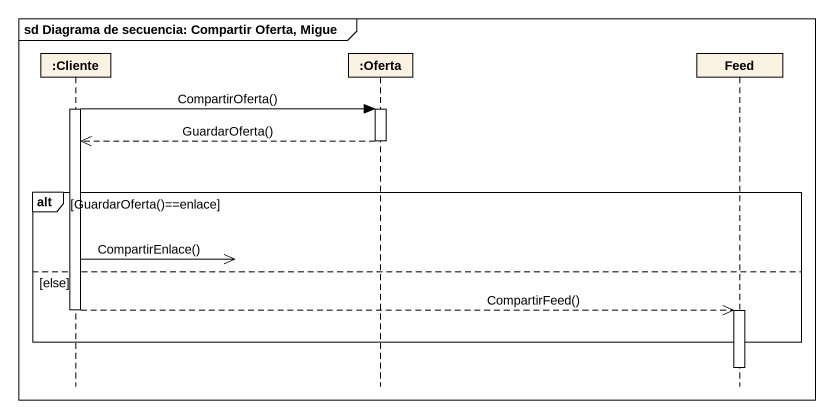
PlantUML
@startuml
mainframe sd Diagrama de secuencia: Compartir Oferta, Migue
hide footbox
participant ":Cliente" as Cliente
participant ":Oferta" as Oferta
participant Feed

activate Cliente
Cliente -> Oferta : CompartirOferta()
activate Oferta
Oferta -->> Cliente : GuardarOferta()
deactivate Oferta
alt GuardarOferta()==enlace
  Cliente ->> Cliente : CompartirEnlace()
else else
  Cliente -->> Feed : CompartirFeed()
  deactivate Cliente
  activate Feed
end
deactivate Feed
@enduml
